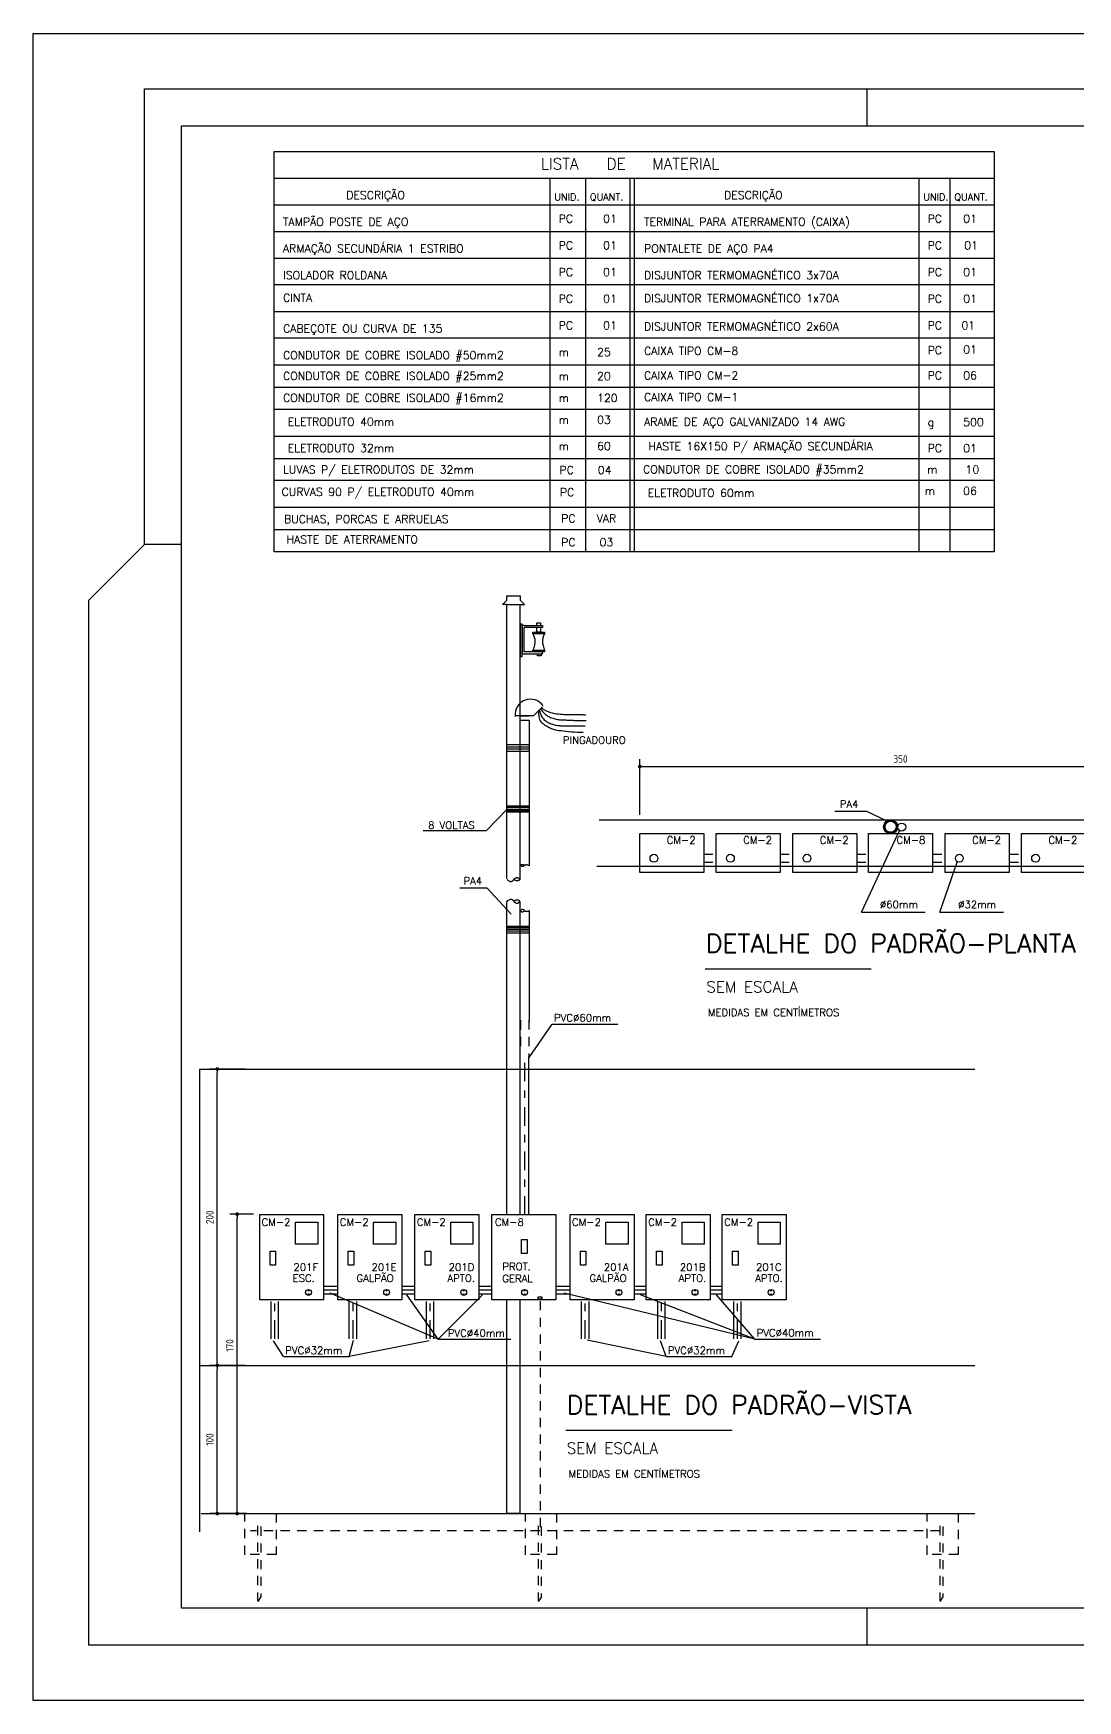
# Model space of a CAD drawing. Extents: x 35 to 221, y -13 to 45.
# Drawn here: x 144.87 to 158.96, y 14.24 to 36.74 of the extents above; entities that cross this region are included whole.
import ezdxf

# ---------------------------------------------------------------- set-up
doc = ezdxf.new("R2010")
doc.units = 0
doc.header["$LTSCALE"] = 0.5
doc.header["$MEASUREMENT"] = 0
doc.linetypes.add('DASHDOT', pattern=[1, 0.5, -0.25, 0, -0.25])
doc.linetypes.add('HIDDEN', pattern=[0.375, 0.25, -0.125])
doc.layers.get('0').update_dxf_attribs({"linetype": 'CONTINUOUS'})
doc.layers.get('DEFPOINTS').update_dxf_attribs({"linetype": 'CONTINUOUS'})
for name, color, linetype in [('FORMATO', 2, 'CONTINUOUS'), ('MEDICAO', 4, 'CONTINUOUS'), ('MEDICAO-ELETRICA', 7, 'CONTINUOUS'), ('TEXT_MEDICAO', 2, 'CONTINUOUS'), ('TITULOS', 6, 'CONTINUOUS')]:
    doc.layers.add(name, color=color, linetype=linetype)
doc.styles.add('ROMANS', font='romans.shx')
doc.styles.get("Standard").update_dxf_attribs({"font": 'ISOCP'})
doc.dimstyles.new('MEDICAO$0', dxfattribs={"dimtxt": 0.1, "dimasz": 0.05, "dimexe": 0.1, "dimexo": 0.25, "dimgap": 0.05, "dimtad": 1, "dimdec": 4, "dimlfac": 100, "dimdsep": 46, "dimtxsty": 'Standard', "dimblk1": 'DOT', "dimblk2": 'DOT', "dimsah": 1, "dimcen": 2.5, "dimclrd": 1, "dimclre": 1, "dimclrt": 2, "dimadec": 0, "dimazin": 0, "dimtfac": 1, "dimtdec": 4, "dimtmove": 0, "dimatfit": 3, "dimldrblk": 'DOT', "dimfxl": 1, "dimtvp": 1, "dimtolj": 1, "dimtzin": 0, "dimarcsym": 0})

# ---------------------------------------------------------------- blocks, each defined once
blk = doc.blocks.new('A2')
at = {"layer": 'FORMATO', "color": 1}
for p, q in [((-30.45, 21.75), (0.75, 21.75)), ((-30.45, -0.75), (-30.45, 21.75)), ((-19.2, 21), (-19.2, 20.5)), ((-28.45, 14.85), (-28.95, 14.85)), ((-19.2, 0.5), (-19.2, 0)), ((0.75, -0.75), (-30.45, -0.75))]:
    blk.add_line(p, q, dxfattribs=at)
at = {"layer": 'FORMATO'}
for p, q in [((-28.95, 21), (0, 21)), ((-28.95, 14.85), (-28.95, 21)), ((-28.95, 14.85), (-29.7, 14.1)), ((-29.7, 0), (-29.7, 14.1)), ((0, 0), (-29.7, 0))]:
    blk.add_line(p, q, dxfattribs=at)
at = {"layer": 'FORMATO', "color": 8}
for p, q in [((-28.45, 20.5), (-0.5, 20.5)), ((-28.45, 0.5), (-28.45, 20.5)), ((-0.5, 0.5), (-28.45, 0.5))]:
    blk.add_line(p, q, dxfattribs=at)
blk = doc.blocks.new('A2_50')
at = {"layer": 'FORMATO'}
blk.add_blockref('A2', (40.031, 7.719), dxfattribs=at)
blk = doc.blocks.new('CM-2-EF')
at = {"layer": 'MEDICAO'}
for points in [[(0, 0), (0, 0.46), (0.345, 0.46), (0.345, 0)], [(0.3133, 0.4201), (0.3133, 0.3001), (0.1933, 0.3001), (0.1933, 0.4201)], [(0.0557, 0.1877), (0.0557, 0.2634), (0.0857, 0.2634), (0.0857, 0.1877)]]:
    blk.add_lwpolyline(points, close=True, dxfattribs=at)
for centre, radius in [((0.2635, 0.0403), 0.0158), ((0.2634, 0.0489), 0.00145), ((0.2634, 0.031), 0.00145)]:
    blk.add_circle(centre, radius, dxfattribs=at)
blk = doc.blocks.new('CM8-EF')
at = {"layer": 'MEDICAO'}
for points in [[(0, -0.46), (0, 0), (0.345, 0), (0.345, -0.46)], [(0.1599, -0.2099), (0.1599, -0.1341), (0.1899, -0.1341), (0.1899, -0.2099)]]:
    blk.add_lwpolyline(points, close=True, dxfattribs=at)
for centre, radius in [((0.1766, -0.4197), 0.0158), ((0.1765, -0.4111), 0.00145), ((0.1765, -0.429), 0.00145)]:
    blk.add_circle(centre, radius, dxfattribs=at)
blk = doc.blocks.new('_DOT')
at = {"color": 0, "linetype": 'ByBlock'}
blk.add_line((-0.5, 0), (-1, 0), dxfattribs=at)
at = {"color": 0, "linetype": 'ByBlock', "const_width": 0.5}
blk.add_lwpolyline([(-0.25, 0, 1), (0.25, 0, 1)], format="xyb", close=True, dxfattribs=at)
blk = doc.blocks.new('*D39')
at = {"layer": 'DEFPOINTS', "color": 0}
for p in [(147.35, 18.764), (147.976, 18.764), (148, 16.764)]:
    blk.add_point(p, dxfattribs=at)
at = {"layer": 'MEDICAO', "color": 1, "lineweight": -2}
for p, q in [((147.726, 18.764), (147.25, 18.764)), ((147.35, 16.814), (147.35, 18.714)), ((147.75, 16.764), (147.25, 16.764))]:
    blk.add_line(p, q, dxfattribs=at)
at = {"layer": 'MEDICAO', "color": 1, "lineweight": -2, "xscale": 0.05, "yscale": 0.05, "zscale": 0.05}
for p, rotation in [((147.35, 18.764), 90), ((147.35, 16.764), 270)]:
    blk.add_blockref('_DOT', p, dxfattribs=dict(at, rotation=rotation))
at = {"layer": 'MEDICAO', "color": 2, "insert": (147.25, 17.764), "char_height": 0.1, "attachment_point": 5, "rotation": 90}
blk.add_mtext('\\A1;{100}', dxfattribs=at)
blk = doc.blocks.new('*D40')
at = {"layer": 'DEFPOINTS', "color": 0}
for p in [(147.35, 22.764), (147.976, 22.764), (147.976, 18.764)]:
    blk.add_point(p, dxfattribs=at)
at = {"layer": 'MEDICAO', "color": 1, "lineweight": -2}
for p, q in [((147.726, 22.764), (147.25, 22.764)), ((147.35, 18.814), (147.35, 22.714))]:
    blk.add_line(p, q, dxfattribs=at)
at = {"layer": 'MEDICAO', "color": 1, "lineweight": -2, "xscale": 0.05, "yscale": 0.05, "zscale": 0.05}
for p, rotation in [((147.35, 22.764), 90), ((147.35, 18.764), 270)]:
    blk.add_blockref('_DOT', p, dxfattribs=dict(at, rotation=rotation))
at = {"layer": 'MEDICAO', "color": 2, "insert": (147.25, 20.764), "char_height": 0.1, "attachment_point": 5, "rotation": 90}
blk.add_mtext('\\A1;{200}', dxfattribs=at)
blk = doc.blocks.new('*D41')
at = {"layer": 'DEFPOINTS', "color": 0}
for p in [(160.092, 26.847), (153.054, 25.943), (160.092, 25.943)]:
    blk.add_point(p, dxfattribs=at)
at = {"layer": 'MEDICAO', "color": 1, "lineweight": -2}
for p, q in [((153.054, 26.193), (153.054, 26.947)), ((153.104, 26.847), (160.042, 26.847)), ((160.092, 26.193), (160.092, 26.947))]:
    blk.add_line(p, q, dxfattribs=at)
at = {"layer": 'MEDICAO', "color": 1, "lineweight": -2, "xscale": 0.05, "yscale": 0.05, "zscale": 0.05, "rotation": 180}
blk.add_blockref('_DOT', (153.054, 26.847), dxfattribs=at)
at = {"layer": 'MEDICAO', "color": 1, "lineweight": -2, "xscale": 0.05, "yscale": 0.05, "zscale": 0.05}
blk.add_blockref('_DOT', (160.092, 26.847), dxfattribs=at)
at = {"layer": 'MEDICAO', "color": 2, "insert": (156.573, 26.947), "char_height": 0.1, "attachment_point": 5}
blk.add_mtext('\\A1;{350}', dxfattribs=at)
blk = doc.blocks.new('*D42')
at = {"layer": 'DEFPOINTS', "color": 0}
for p in [(147.619, 20.806), (148.088, 20.806), (147.889, 16.765)]:
    blk.add_point(p, dxfattribs=at)
at = {"layer": 'MEDICAO', "color": 1, "lineweight": -2}
for p, q in [((147.838, 20.806), (147.519, 20.806)), ((147.619, 16.815), (147.619, 20.756)), ((147.639, 16.765), (147.519, 16.765))]:
    blk.add_line(p, q, dxfattribs=at)
at = {"layer": 'MEDICAO', "color": 1, "lineweight": -2, "xscale": 0.05, "yscale": 0.05, "zscale": 0.05}
for p, rotation in [((147.619, 20.806), 90), ((147.619, 16.765), 270)]:
    blk.add_blockref('_DOT', p, dxfattribs=dict(at, rotation=rotation))
at = {"layer": 'MEDICAO', "color": 2, "insert": (147.519, 19.033), "char_height": 0.1, "attachment_point": 5, "rotation": 90}
blk.add_mtext('\\A1;{170}', dxfattribs=at)
blk = doc.blocks.new('*X28')
at = {"color": 0}
for p, q in [((11.477, 11.804), (11.514, 11.841)), ((11.477, 11.795), (11.501, 11.82)), ((11.477, 11.786), (11.498, 11.807)), ((11.478, 11.778), (11.497, 11.797)), ((11.479, 11.815), (11.55, 11.885)), ((11.479, 11.771), (11.497, 11.788)), ((11.481, 11.764), (11.498, 11.78)), ((11.483, 11.828), (11.537, 11.881)), ((11.483, 11.757), (11.499, 11.773)), ((11.486, 11.751), (11.501, 11.766)), ((11.489, 11.746), (11.504, 11.76)), ((11.493, 11.847), (11.518, 11.871)), ((11.493, 11.74), (11.507, 11.755)), ((11.496, 11.735), (11.511, 11.749)), ((11.5, 11.73), (11.514, 11.744)), ((11.505, 11.726), (11.519, 11.74)), ((11.509, 11.721), (11.523, 11.735)), ((11.514, 11.717), (11.528, 11.732)), ((11.519, 11.714), (11.534, 11.728)), ((11.524, 11.851), (11.56, 11.887)), ((11.525, 11.71), (11.54, 11.725)), ((11.531, 11.707), (11.546, 11.723)), ((11.537, 11.705), (11.552, 11.72)), ((11.543, 11.702), (11.56, 11.719)), ((11.545, 11.863), (11.57, 11.888)), ((11.55, 11.7), (11.568, 11.718)), ((11.557, 11.867), (11.578, 11.888)), ((11.558, 11.699), (11.577, 11.718)), ((11.566, 11.698), (11.587, 11.72)), ((11.567, 11.868), (11.586, 11.887)), ((11.574, 11.698), (11.6, 11.724)), ((11.576, 11.868), (11.594, 11.885)), ((11.584, 11.867), (11.601, 11.883)), ((11.584, 11.699), (11.666, 11.781)), ((11.591, 11.865), (11.607, 11.881)), ((11.595, 11.701), (11.664, 11.77)), ((11.598, 11.863), (11.613, 11.878)), ((11.604, 11.86), (11.619, 11.875)), ((11.608, 11.705), (11.659, 11.756)), ((11.61, 11.857), (11.624, 11.872)), ((11.615, 11.854), (11.63, 11.868)), ((11.62, 11.85), (11.634, 11.864)), ((11.625, 11.846), (11.639, 11.86)), ((11.629, 11.841), (11.643, 11.855)), ((11.629, 11.717), (11.647, 11.736)), ((11.633, 11.836), (11.647, 11.85)), ((11.636, 11.831), (11.651, 11.845)), ((11.639, 11.825), (11.654, 11.84)), ((11.641, 11.765), (11.666, 11.79)), ((11.642, 11.819), (11.657, 11.834)), ((11.644, 11.812), (11.66, 11.828)), ((11.645, 11.777), (11.666, 11.799)), ((11.646, 11.805), (11.662, 11.821)), ((11.646, 11.797), (11.664, 11.814)), ((11.646, 11.788), (11.665, 11.807))]:
    blk.add_line(p, q, dxfattribs=at)

msp = doc.modelspace()

# ---------------------------------------------------------------- linework, layer by layer
at = {"layer": 'MEDICAO', "color": 2}
for p, q in [((151.1987154, 29.0310978), (151.2587154, 29.0910978)), ((151.2587154, 29.0310978), (151.1987154, 29.0310978)), ((151.2587154, 29.0910978), (151.2587154, 29.1510978)), ((151.2587154, 29.1510978), (151.4387154, 29.1510978)), ((151.2587154, 29.0310978), (151.4387154, 29.0310978)), ((151.2587154, 26.1333988), (151.2587154, 29.0310978)), ((151.4387154, 29.1510978), (151.4387154, 29.0910978)), ((151.4987154, 29.0310978), (151.4387154, 29.0910978)), ((151.4387154, 29.0310978), (151.4987154, 29.0310978)), ((151.439055, 26.16427), (151.439055, 29.0310978)), ((151.4933066, 28.7508551), (151.7398316, 28.7508551)), ((151.7398316, 28.7243455), (151.4933066, 28.7243455)), ((151.7398316, 28.7508551), (151.7398316, 28.7243455)), ((151.7398316, 28.3948686), (151.4933066, 28.3948686)), ((151.4933066, 28.3683589), (151.7398316, 28.3683589)), ((151.7398316, 28.3683589), (151.7398316, 28.3948686)), ((151.6187154, 27.5310978), (151.3787154, 27.5310978)), ((151.4387154, 27.5310978), (151.5587154, 27.5310978)), ((151.4387154, 27.4710978), (151.4387154, 27.5310978)), ((151.4387154, 27.4710978), (151.5587154, 27.4710978)), ((151.5587154, 27.4710978), (151.5587154, 25.5046575)), ((151.6187154, 27.5310978), (151.7387154, 27.6510978)), ((151.2591642, 25.3313823), (151.2591642, 26.1562564)), ((151.4384862, 25.3171899), (151.4384862, 26.1633532)), ((151.2587154, 20.7993443), (151.2587154, 25.0246575)), ((151.4387154, 20.7993443), (151.4387154, 25.0246575)), ((151.5587154, 24.9046575), (151.5587154, 23.4065732)), ((147.108967, 22.7638822), (147.108967, 16.5180377)), ((151.5573032, 20.7993443), (151.5573032, 22.9275685)), ((151.4387154, 20.7993443), (151.4387154, 22.6309589)), ((148.7934378, 19.8324349), (148.9636197, 19.8324349)), ((149.8477764, 19.8324349), (150.0179583, 19.8324349)), ((150.888422, 19.8324349), (151.058604, 19.8324349)), ((151.920755, 19.8324349), (152.1143367, 19.8324349)), ((152.9764877, 19.8324349), (153.144102, 19.8324349)), ((154.0034407, 19.8324349), (154.171055, 19.8324349)), ((148.0782599, 19.1235827), (148.0782599, 19.6252232)), ((148.1782599, 19.1235827), (148.1782599, 19.6252232)), ((148.7934378, 19.7324349), (148.9636197, 19.7324349)), ((149.1325985, 19.1235827), (149.1325985, 19.6252232)), ((149.2325985, 19.1235827), (149.2325985, 19.6252232)), ((149.8477764, 19.7324349), (150.0179583, 19.7324349)), ((150.1732441, 19.1235827), (150.1732441, 19.6252232)), ((150.2732441, 19.1235827), (150.2732441, 19.6252232)), ((150.888422, 19.7324349), (151.058604, 19.7324349)), ((151.2587154, 16.7702968), (151.2587154, 19.6493443)), ((151.4387154, 16.7702968), (151.4387154, 19.6493443)), ((151.920755, 19.7324349), (152.1143367, 19.7324349)), ((152.2682287, 19.1235827), (152.2682287, 19.6252232)), ((152.3682287, 19.1235827), (152.3682287, 19.6252232)), ((152.9764877, 19.7324349), (153.144102, 19.7324349)), ((153.2951819, 19.1235827), (153.2951819, 19.6252232)), ((153.3951819, 19.1235827), (153.3951819, 19.6252232)), ((154.0034407, 19.7324349), (154.171055, 19.7324349)), ((154.3221349, 19.1235827), (154.3221349, 19.6252232)), ((154.4221349, 19.1235827), (154.4221349, 19.6252232)), ((151.2587154, 16.7702968), (151.4387154, 16.7702968))]:
    msp.add_line(p, q, dxfattribs=at)
at = {"layer": 'MEDICAO', "color": 3}
for p, q in [((151.2585438, 27.1413618), (151.5591438, 27.1413618)), ((151.2585438, 27.1124898), (151.5591438, 27.1124898)), ((151.2585438, 27.0836178), (151.5591438, 27.0836178)), ((151.2585438, 27.0526818), (151.560075, 27.0526818)), ((151.2576474, 26.3162584), (151.5581802, 26.3162584)), ((151.2576474, 26.2968112), (151.5581802, 26.2968112)), ((151.2576474, 26.2530556), (151.5581802, 26.2530556)), ((151.2576474, 26.2336084), (151.5581802, 26.2336084)), ((151.259841, 26.2725028), (151.5581802, 26.2725028)), ((152.5030526, 26.1258175), (161.1177307, 26.1258175)), ((152.474172, 25.5008175), (161.1177307, 25.5008175)), ((151.2586098, 24.6922419), (151.5593898, 24.6922419)), ((151.2586098, 24.6717951), (151.5593898, 24.6717951)), ((151.2586098, 24.6513471), (151.5593898, 24.6513471)), ((151.2586098, 24.6268095), (151.5593898, 24.6268095)), ((151.2586098, 24.6022719), (151.5593898, 24.6022719)), ((147.108967, 22.7638822), (157.5776793, 22.7638822)), ((147.108967, 18.7638822), (157.5776793, 18.7638822)), ((147.1331181, 16.7638822), (157.5776793, 16.7638822))]:
    msp.add_line(p, q, dxfattribs=at)
at = {"layer": 'MEDICAO', "color": 1, "linetype": 'HIDDEN'}
for p, q in [((153.9151818, 25.662271), (154.0870584, 25.662271)), ((154.9460396, 25.662271), (155.1179163, 25.662271)), ((155.9806883, 25.662271), (156.1525649, 25.662271)), ((157.0042884, 25.662271), (157.1761651, 25.662271)), ((158.0386651, 25.662271), (158.2105417, 25.662271)), ((153.9151818, 25.5552914), (154.0870584, 25.5552914)), ((154.9460396, 25.5552914), (155.1179163, 25.5552914)), ((155.9806883, 25.5552914), (156.1525649, 25.5552914)), ((157.0042884, 25.5552914), (157.1761651, 25.5552914)), ((158.0386651, 25.5552914), (158.2105417, 25.5552914))]:
    msp.add_line(p, q, dxfattribs=at)
at = {"layer": 'MEDICAO', "color": 2, "linetype": 'HIDDEN'}
msp.add_line((151.5569682, 23.42273), (151.5569682, 22.9309589), dxfattribs=at)
at = {"layer": 'MEDICAO', "color": 1, "linetype": 'DASHDOT'}
for p, q in [((151.4998681, 20.7993443), (151.4998681, 22.9275685)), ((148.1282599, 19.1235827), (148.1282599, 19.6252232)), ((148.7934378, 19.7824349), (148.9636197, 19.7824349)), ((149.1825985, 19.1235827), (149.1825985, 19.6252232)), ((149.8477764, 19.7824349), (150.0179583, 19.7824349)), ((150.2232441, 19.1235827), (150.2232441, 19.6252232)), ((150.888422, 19.7824349), (151.058604, 19.7824349)), ((151.920755, 19.7824349), (152.1143367, 19.7824349)), ((152.3182287, 19.1235827), (152.3182287, 19.6252232)), ((152.9764877, 19.7824349), (153.144102, 19.7824349)), ((153.3451819, 19.1235827), (153.3451819, 19.6252232)), ((154.0034407, 19.7824349), (154.171055, 19.7824349)), ((154.3721349, 19.1235827), (154.3721349, 19.6252232))]:
    msp.add_line(p, q, dxfattribs=at)
at = {"layer": 'MEDICAO', "color": 4}
for p, q in [((147.9232293, 19.6493443), (147.9232293, 20.7993443)), ((147.9232293, 20.7993443), (148.7857293, 20.7993443)), ((148.7857293, 20.7993443), (148.7857293, 19.6493443)), ((148.9775679, 19.6493443), (148.9775679, 20.7993443)), ((148.9775679, 20.7993443), (149.8400679, 20.7993443)), ((149.8400679, 20.7993443), (149.8400679, 19.6493443)), ((153.1401514, 19.6493443), (153.1401514, 20.7993443)), ((153.1401514, 20.7993443), (154.0026514, 20.7993443)), ((154.0026514, 20.7993443), (154.0026514, 19.6493443)), ((154.1671044, 19.6493443), (154.1671044, 20.7993443)), ((154.1671044, 20.7993443), (155.0296044, 20.7993443)), ((155.0296044, 20.7993443), (155.0296044, 19.6493443)), ((148.4064754, 20.3996401), (148.4064754, 20.6996401)), ((148.4064754, 20.6996401), (148.7064754, 20.6996401)), ((148.7064754, 20.6996401), (148.7064754, 20.3996401)), ((149.460814, 20.3996401), (149.460814, 20.6996401)), ((149.460814, 20.6996401), (149.760814, 20.6996401)), ((149.760814, 20.6996401), (149.760814, 20.3996401)), ((153.6233974, 20.3996401), (153.6233974, 20.6996401)), ((153.6233974, 20.6996401), (153.9233974, 20.6996401)), ((153.9233974, 20.6996401), (153.9233974, 20.3996401)), ((154.6503504, 20.3996401), (154.6503504, 20.6996401)), ((154.6503504, 20.6996401), (154.9503504, 20.6996401)), ((154.9503504, 20.6996401), (154.9503504, 20.3996401)), ((148.0623656, 20.1185013), (148.0623656, 20.3078864)), ((148.0623656, 20.3078864), (148.1373656, 20.3078864)), ((148.1373656, 20.3078864), (148.1373656, 20.1185013)), ((148.7064754, 20.3996401), (148.4064754, 20.3996401)), ((149.1167042, 20.1185013), (149.1167042, 20.3078864)), ((149.1167042, 20.3078864), (149.1917042, 20.3078864)), ((149.1917042, 20.3078864), (149.1917042, 20.1185013)), ((149.760814, 20.3996401), (149.460814, 20.3996401)), ((153.2792876, 20.1185013), (153.2792876, 20.3078864)), ((153.2792876, 20.3078864), (153.3542876, 20.3078864)), ((153.3542876, 20.3078864), (153.3542876, 20.1185013)), ((153.9233974, 20.3996401), (153.6233974, 20.3996401)), ((154.3062406, 20.1185013), (154.3062406, 20.3078864)), ((154.3062406, 20.3078864), (154.3812406, 20.3078864)), ((154.3812406, 20.3078864), (154.3812406, 20.1185013)), ((154.9503504, 20.3996401), (154.6503504, 20.3996401)), ((148.1373656, 20.1185013), (148.0623656, 20.1185013)), ((149.1917042, 20.1185013), (149.1167042, 20.1185013)), ((153.3542876, 20.1185013), (153.2792876, 20.1185013)), ((154.3812406, 20.1185013), (154.3062406, 20.1185013)), ((148.7857293, 19.6493443), (147.9232293, 19.6493443)), ((149.8400679, 19.6493443), (148.9775679, 19.6493443)), ((154.0026514, 19.6493443), (153.1401514, 19.6493443)), ((155.0296044, 19.6493443), (154.1671044, 19.6493443))]:
    msp.add_line(p, q, dxfattribs=at)
at = {"layer": 'MEDICAO', "color": 2}
for points in [[(151.4383126, 28.7660035), (151.4383126, 28.3304881), (151.4648614, 28.3304881), (151.4648614, 28.7660035)], [(151.6115848, 28.6359618), (151.6115848, 28.6578378), (151.7662444, 28.6578378), (151.7662444, 28.6359618)], [(151.6115848, 28.3952898), (151.6115848, 28.4171778), (151.7695348, 28.4171778), (151.7695348, 28.3952898)]]:
    msp.add_lwpolyline(points, close=True, dxfattribs=at)
for points in [[(151.4933066, 28.7508551), (151.4648614, 28.7508551)], [(151.4648614, 28.7508551), (151.4648614, 28.3683589), (151.4933066, 28.3683589)], [(151.4933066, 28.3948686), (151.4933066, 28.7243455)], [(151.6115848, 28.6359618), (151.619328, 28.6202022), (151.6254033, 28.6056183), (151.6299939, 28.5920178), (151.6332829, 28.5792082), (151.6354536, 28.5669972), (151.6366892, 28.5551926), (151.6371727, 28.5436019), (151.6370875, 28.5320328), (151.6365652, 28.520293), (151.635532, 28.5081902), (151.6338625, 28.4955319), (151.6314314, 28.4821259), (151.6281134, 28.4677799), (151.6237832, 28.4523014), (151.6183154, 28.4354981), (151.6115848, 28.4171778)], [(151.6642348, 28.7508551), (151.6642348, 28.783519), (151.7135944, 28.783519), (151.7135944, 28.7508551)], [(151.6642348, 28.6578378), (151.6642348, 28.7243455)], [(151.7135944, 28.7243455), (151.7135944, 28.6578378), (151.6642348, 28.6578378)], [(151.7662444, 28.6359618), (151.7594427, 28.6224573), (151.7537883, 28.6092948), (151.7491945, 28.5964743), (151.7455745, 28.5839958), (151.7428414, 28.5718593), (151.7409085, 28.5600648), (151.739689, 28.5486123), (151.7390962, 28.5375018), (151.7390817, 28.5266621), (151.7397517, 28.515737), (151.7412508, 28.5042992), (151.7437236, 28.4919213), (151.7473147, 28.478176), (151.7521688, 28.4626359), (151.7584305, 28.4448736), (151.7662444, 28.4244618)], [(151.6708168, 28.3380048), (151.6708168, 28.3683589)], [(151.7201752, 28.3683589), (151.7201752, 28.3380048), (151.6708168, 28.3380048)], [(151.5572466, 25.5057615), (151.5500795, 25.5104594), (151.5439013, 25.514128), (151.5385902, 25.5168869), (151.5340243, 25.518856), (151.5300818, 25.5201549), (151.5266406, 25.5209032), (151.5235791, 25.5212206), (151.5207752, 25.5212269), (151.5181261, 25.5210223), (151.5156051, 25.5206296), (151.5132045, 25.5200523), (151.5109166, 25.5192937), (151.5087336, 25.5183573), (151.5066478, 25.5172466), (151.5046515, 25.5159648), (151.502737, 25.5145155), (151.5008901, 25.5129095), (151.499071, 25.5111872), (151.4972333, 25.5093965), (151.4953309, 25.5075852), (151.4933173, 25.5058014), (151.4911464, 25.5040928), (151.4887718, 25.5025072), (151.4861472, 25.5010927), (151.4832438, 25.4998924), (151.4801028, 25.4989316), (151.4767827, 25.4982306), (151.4733424, 25.4978099), (151.4698403, 25.4976903), (151.4663352, 25.497892), (151.4628856, 25.4984357), (151.4595502, 25.4993419), (151.4563866, 25.5006162), (151.4534483, 25.5022052), (151.4507877, 25.5040403), (151.4484574, 25.5060533), (151.4465097, 25.5081757), (151.4449971, 25.5103392), (151.4439721, 25.5124753), (151.4434872, 25.5145157), (151.4435787, 25.5164034), (151.4442196, 25.5181269), (151.4453665, 25.5196863), (151.4469763, 25.5210816), (151.4490058, 25.5223127), (151.4514117, 25.5233797), (151.454151, 25.5242826), (151.4571803, 25.5250213), (151.4604708, 25.5255787), (151.4640515, 25.5258694), (151.4679655, 25.5257908), (151.4722559, 25.5252402), (151.4769662, 25.524115), (151.4821393, 25.5223127), (151.4878187, 25.5197307), (151.4940474, 25.5162663)], [(151.261251, 25.3234851), (151.272366, 25.3135983), (151.2821429, 25.3061991), (151.2907227, 25.3009655), (151.2982461, 25.2975756), (151.3048541, 25.2957075), (151.3106874, 25.2950392), (151.3158869, 25.295249), (151.3205935, 25.2960147), (151.3249266, 25.2970666), (151.3289209, 25.2983428), (151.3325894, 25.2998337), (151.3359454, 25.3015293), (151.3390022, 25.3034201), (151.3417729, 25.3054963), (151.3442707, 25.307748), (151.3465088, 25.3101655), (151.3485085, 25.3127342), (151.3503233, 25.31542), (151.352015, 25.3181839), (151.353645, 25.3209867), (151.355275, 25.3237895), (151.3569666, 25.3265534), (151.3587815, 25.3292392), (151.3607812, 25.3318079), (151.3630134, 25.3342254), (151.3654701, 25.3364771), (151.3681293, 25.3385533), (151.3709689, 25.340444), (151.3739669, 25.3421397), (151.3771015, 25.3436306), (151.3803504, 25.3449068), (151.3836918, 25.3459587), (151.3871014, 25.3467765), (151.3905462, 25.3473504), (151.393991, 25.3476706), (151.3974006, 25.3477275), (151.4007398, 25.3475113), (151.4039733, 25.3470122), (151.4070661, 25.3462204), (151.4099828, 25.3451263), (151.4126963, 25.343733), (151.4152117, 25.3420958), (151.4175423, 25.3402831), (151.4197012, 25.3383631), (151.4217017, 25.336404), (151.423557, 25.3344743), (151.4252802, 25.3326421), (151.4268846, 25.3309757), (151.428376, 25.329524), (151.4297309, 25.3282576), (151.4309186, 25.3271278), (151.4319082, 25.3260857), (151.4326689, 25.3250827), (151.43317, 25.3240699), (151.4333805, 25.3229986), (151.4332698, 25.3218199), (151.4328142, 25.3204997), (151.4320197, 25.3190625), (151.4308995, 25.3175472), (151.4294668, 25.3159929), (151.4277348, 25.3144385), (151.4257168, 25.3129232), (151.4234258, 25.3114859), (151.4208752, 25.3101657), (151.4180773, 25.3089959), (151.4150418, 25.307987), (151.4117774, 25.307144), (151.408293, 25.3064717), (151.4045973, 25.3059751), (151.4006991, 25.3056588), (151.3966073, 25.305528), (151.3923307, 25.3055873), (151.3878845, 25.3058612), (151.3833108, 25.3064522), (151.3786578, 25.3074822), (151.3739739, 25.3090731), (151.3693077, 25.3113469), (151.3647075, 25.3144256), (151.3602216, 25.318431), (151.3558986, 25.3234851)], [(151.261251, 25.0270191), (151.272366, 25.0369059), (151.2821429, 25.0443051), (151.2907227, 25.0495387), (151.2982461, 25.0529286), (151.3048541, 25.0547967), (151.3106874, 25.0554649), (151.3158869, 25.0552551), (151.3205935, 25.0544893), (151.3249266, 25.0534373), (151.3289209, 25.052161), (151.3325894, 25.0506701), (151.3359454, 25.0489743), (151.3390022, 25.0470834), (151.3417729, 25.0450072), (151.3442707, 25.0427555), (151.3465088, 25.0403379), (151.3485085, 25.0377692), (151.3503233, 25.0350834), (151.352015, 25.0323197), (151.353645, 25.0295169), (151.355275, 25.0267141), (151.3569666, 25.0239504), (151.3587815, 25.0212646), (151.3607812, 25.0186959), (151.3630134, 25.0162783), (151.3654701, 25.0140266), (151.3681293, 25.0119504), (151.3709689, 25.0100595), (151.3739669, 25.0083637), (151.3771015, 25.0068728), (151.3803504, 25.0055965), (151.3836918, 25.0045445), (151.3871014, 25.0037267), (151.3905462, 25.0031527), (151.393991, 25.0028324), (151.3974006, 25.0027755), (151.4007398, 25.0029917), (151.4039733, 25.0034909), (151.4070661, 25.0042827), (151.4099828, 25.0053769), (151.4126963, 25.0067703), (151.4152117, 25.0084075), (151.4175423, 25.0102204), (151.4197012, 25.0121405), (151.4217017, 25.0140997), (151.423557, 25.0160296), (151.4252802, 25.0178619), (151.4268846, 25.0195283), (151.428376, 25.0209801), (151.4297309, 25.0222465), (151.4309186, 25.0233764), (151.4319082, 25.0244184), (151.4326689, 25.0254214), (151.43317, 25.0264342), (151.4333805, 25.0275055), (151.4332698, 25.0286841), (151.4328142, 25.0300042), (151.4320197, 25.0314413), (151.4308995, 25.0329565), (151.4294668, 25.0345107), (151.4277348, 25.036065), (151.4257168, 25.0375802), (151.4234258, 25.0390174), (151.4208752, 25.0403375), (151.4180773, 25.0415072), (151.4150418, 25.042516), (151.4117774, 25.043359), (151.408293, 25.0440313), (151.4045973, 25.0445279), (151.4006991, 25.0448442), (151.3966073, 25.044975), (151.3923307, 25.0449157), (151.3878845, 25.0446418), (151.3833108, 25.0440508), (151.3786578, 25.0430209), (151.3739739, 25.04143), (151.3693077, 25.0391564), (151.3647075, 25.036078), (151.3602216, 25.0320728), (151.3558986, 25.0270191)], [(151.5579486, 24.9023667), (151.5519067, 24.8977605), (151.5465095, 24.8941704), (151.5416752, 24.8914858), (151.537322, 24.889596), (151.5333682, 24.8883904), (151.5297322, 24.8877582), (151.5263322, 24.8875888), (151.5230866, 24.8877715), (151.5199317, 24.8882113), (151.5168766, 24.8888759), (151.5139486, 24.8897483), (151.511175, 24.8908119), (151.5085829, 24.89205), (151.5061996, 24.8934456), (151.5040524, 24.8949821), (151.5021686, 24.8966427), (151.5005601, 24.8984067), (151.4991786, 24.9002378), (151.4979606, 24.9020957), (151.4968424, 24.9039402), (151.4957606, 24.905731), (151.4946515, 24.907428), (151.4934516, 24.9089907), (151.4920974, 24.9103791), (151.4905408, 24.9115629), (151.4887967, 24.9125521), (151.4868952, 24.913367), (151.4848665, 24.9140276), (151.482741, 24.914554), (151.480549, 24.9149664), (151.4783206, 24.9152849), (151.4760862, 24.9155297), (151.4738714, 24.915713), (151.4716839, 24.9158158), (151.4695267, 24.9158113), (151.4674028, 24.9156727), (151.4653152, 24.9153731), (151.463267, 24.9148857), (151.4612611, 24.9141837), (151.4593006, 24.9132403), (151.4573895, 24.9120431), (151.4555359, 24.910638), (151.4537489, 24.9090854), (151.4520375, 24.9074455), (151.4504109, 24.9057789), (151.4488781, 24.9041457), (151.4474483, 24.9026065), (151.4461304, 24.9012215), (151.4449381, 24.9000343), (151.4439032, 24.8990216), (151.4430619, 24.8981429), (151.4424507, 24.8973582), (151.4421058, 24.8966271), (151.4420635, 24.8959094), (151.4423601, 24.8951649), (151.443032, 24.8943533), (151.4440997, 24.8934467), (151.4455215, 24.8924663), (151.4472399, 24.8914458), (151.4491973, 24.8904184), (151.4513363, 24.889418), (151.4535994, 24.8884779), (151.455929, 24.8876317), (151.4582678, 24.8869129), (151.4605699, 24.8863495), (151.4628373, 24.8859471), (151.4650835, 24.8857056), (151.4673221, 24.8856252), (151.4695668, 24.8857057), (151.4718312, 24.8859472), (151.4741289, 24.8863496), (151.4764735, 24.8869131), (151.4788796, 24.8876476), (151.4813659, 24.8886034), (151.4839521, 24.889841), (151.4866578, 24.8914206), (151.4895028, 24.8934026), (151.4925066, 24.8958474), (151.4956889, 24.8988153), (151.4990694, 24.9023667)]]:
    msp.add_lwpolyline(points, dxfattribs=at)
at = {"layer": 'MEDICAO', "color": 4}
for points in [[(151.6851258, 27.5950698), (151.6861909, 27.5570613), (151.6892717, 27.5259279), (151.6941966, 27.500714), (151.7007935, 27.4804642), (151.708891, 27.4642228), (151.718317, 27.4510345), (151.7288999, 27.4399437), (151.7404679, 27.4299948), (151.7528468, 27.4204033), (151.7658533, 27.4110682), (151.7793014, 27.4020594), (151.7930055, 27.3934469), (151.8067797, 27.3853006), (151.8204382, 27.3776903), (151.8337952, 27.3706861), (151.846665, 27.3643578), (151.8590106, 27.3587443), (151.8713913, 27.3537602), (151.8845151, 27.3492888), (151.8990903, 27.3452137), (151.915825, 27.3414183), (151.9354272, 27.337786), (151.9586052, 27.3342004), (151.986067, 27.3305448), (152.0182147, 27.3267494), (152.0542255, 27.3229307), (152.0929708, 27.3192518), (152.1333216, 27.3158759), (152.1741492, 27.3129662), (152.2143248, 27.3106859), (152.2527195, 27.309198), (152.2882045, 27.3086658)], [(151.699485, 27.6030258), (151.7048165, 27.5832215), (151.7101655, 27.5654222), (151.7157178, 27.5493948), (151.7216593, 27.5349059), (151.7281756, 27.5217225), (151.7354527, 27.5096113), (151.7436763, 27.4983391), (151.7530322, 27.4876728), (151.7636443, 27.4774284), (151.7753887, 27.4676188), (151.7880796, 27.4583062), (151.8015313, 27.4495529), (151.8155579, 27.441421), (151.8299736, 27.4339727), (151.8445926, 27.4272703), (151.8592292, 27.4213758), (151.8737202, 27.4163282), (151.8879939, 27.4120731), (151.9020012, 27.4085328), (151.9156929, 27.4056295), (151.9290201, 27.4032857), (151.9419336, 27.4014236), (151.9543844, 27.3999656), (151.9663233, 27.3988338), (151.977758, 27.3979584), (151.9889228, 27.3973006), (152.0001087, 27.3968293), (152.0116065, 27.3965133), (152.0237073, 27.3963216), (152.0367021, 27.3962232), (152.0508817, 27.396187), (152.0665372, 27.3961818), (152.084032, 27.3961818), (152.1040193, 27.3961818), (152.1272248, 27.3961818), (152.154374, 27.3961818), (152.1861928, 27.3961818), (152.2234067, 27.3961818), (152.2667414, 27.3961818), (152.3169225, 27.3961818)], [(151.7102538, 27.6268938), (151.7247495, 27.6072744), (151.7387194, 27.5900248), (151.7523107, 27.5749041), (151.7656707, 27.5616714), (151.7789466, 27.550086), (151.7922855, 27.539907), (151.8058348, 27.5308935), (151.8197417, 27.5228048), (151.8341124, 27.5154388), (151.8488897, 27.5087489), (151.8639755, 27.5027273), (151.8792717, 27.4973662), (151.89468, 27.4926577), (151.9101023, 27.488594), (151.9254406, 27.4851673), (151.9405965, 27.4823698), (151.9554942, 27.4801794), (151.9701465, 27.4785173), (151.9845885, 27.47729), (151.9988552, 27.4764045), (152.0129817, 27.4757676), (152.027003, 27.4752859), (152.0409543, 27.4748664), (152.0548704, 27.4744158), (152.0687831, 27.4738616), (152.0827097, 27.4732141), (152.0966645, 27.4725045), (152.1106612, 27.4717638), (152.1247141, 27.4710231), (152.1388371, 27.4703135), (152.1530442, 27.469666), (152.1673494, 27.4691118), (152.1818463, 27.4686741), (152.1969462, 27.4683452), (152.2131399, 27.4681095), (152.230918, 27.4679515), (152.2507715, 27.4678557), (152.2731911, 27.4678065), (152.2986676, 27.4677884), (152.3276918, 27.4677858)], [(151.7282034, 27.6348498), (151.758681, 27.6157678), (151.7882753, 27.6000423), (151.8171124, 27.5873003), (151.8453186, 27.5771688), (151.87302, 27.5692749), (151.9003429, 27.5632458), (151.9274133, 27.5587084), (151.9543575, 27.5552898), (151.9812597, 27.5526637), (152.0080356, 27.5506902), (152.0345591, 27.5492762), (152.060704, 27.5483283), (152.0863441, 27.5477533), (152.1113532, 27.5474581), (152.135605, 27.5473493), (152.1589734, 27.5473338), (152.1813252, 27.5473312), (152.2024992, 27.5473131), (152.2223269, 27.5472639), (152.2406403, 27.547168), (152.257271, 27.5470101), (152.2720506, 27.5467744), (152.2848111, 27.5464455), (152.295384, 27.5460078), (152.3036801, 27.5454575), (152.3099254, 27.5448372), (152.3144248, 27.5442014), (152.3174835, 27.5436044), (152.3194063, 27.5431007), (152.3204983, 27.5427446), (152.3210645, 27.5425905), (152.3214098, 27.5426928), (152.3217761, 27.5430826), (152.322153, 27.5436977), (152.3224667, 27.5444526), (152.3226438, 27.5452619), (152.3226105, 27.5460402), (152.3222932, 27.5467019), (152.3216184, 27.5471616), (152.3205123, 27.5473338)]]:
    msp.add_lwpolyline(points, dxfattribs=at)
at = {"layer": 'MEDICAO'}
for points in [[(153.0542943, 25.4180329), (153.0542943, 25.9430329), (153.9167943, 25.9430329), (153.9167943, 25.4180329)], [(154.0851521, 25.4180329), (154.0851521, 25.9430329), (154.9476521, 25.9430329), (154.9476521, 25.4180329)], [(155.1198007, 25.4180329), (155.1198007, 25.9430329), (155.9823007, 25.9430329), (155.9823007, 25.4180329)], [(156.1417884, 25.4180329), (156.1417884, 25.9430329), (157.0042884, 25.9430329), (157.0042884, 25.4180329)], [(157.1761651, 25.4180329), (157.1761651, 25.9430329), (158.0386651, 25.9430329), (158.0386651, 25.4180329)], [(158.2063539, 25.4180329), (158.2063539, 25.9430329), (159.0688539, 25.9430329), (159.0688539, 25.4180329)]]:
    msp.add_lwpolyline(points, close=True, dxfattribs=at)
at = {"layer": 'MEDICAO', "color": 2, "linetype": 'HIDDEN'}
msp.add_lwpolyline([(151.4432597, 23.42273), (151.4432597, 23.0465732)], dxfattribs=at)
at = {"layer": 'MEDICAO', "color": 3}
for radius in [0.095, 0.075]:
    msp.add_circle((156.4388211, 26.0333804), radius, dxfattribs=at)
at = {"layer": 'MEDICAO', "color": 2}
for centre in [(156.589962, 26.0295597), (153.2450485, 25.6087812), (154.2759064, 25.6087812), (155.310555, 25.6087812), (157.3669194, 25.6087812), (158.3971082, 25.6087812)]:
    msp.add_circle(centre, 0.0535689, dxfattribs=at)
at = {"layer": 'MEDICAO', "color": 4}
for centre, radius in [((148.5820036, 19.750058), 0.0393751), ((148.5816723, 19.7716716), 0.0036358), ((148.5816723, 19.7268364), 0.0036358), ((149.6363422, 19.750058), 0.0393751), ((149.6360109, 19.7716716), 0.0036358), ((149.6360109, 19.7268364), 0.0036358), ((153.7989257, 19.750058), 0.0393751), ((153.7985943, 19.7716716), 0.0036358), ((153.7985943, 19.7268364), 0.0036358), ((154.8258787, 19.750058), 0.0393751), ((154.8255473, 19.7716716), 0.0036358), ((154.8255473, 19.7268364), 0.0036358)]:
    msp.add_circle(centre, radius, dxfattribs=at)
at = {"layer": 'MEDICAO', "color": 2}
msp.add_arc((151.577433, 27.5473338), 0.2071309, 34.1547, 186.6533, dxfattribs=at)
at = {"layer": 'MEDICAO-ELETRICA', "color": 2, "linetype": 'HIDDEN'}
for p, q in [((151.706663, 19.6328623), (151.706663, 16.5317218)), ((147.7243197, 16.2093046), (147.7243197, 16.7589346)), ((148.1436009, 16.7710546), (148.1436009, 16.2126106)), ((151.5106989, 16.2093046), (151.5106989, 16.7589346)), ((151.9299801, 16.7710546), (151.9299801, 16.2126106)), ((156.9314231, 16.2093046), (156.9314231, 16.7589346)), ((157.3507043, 16.7710546), (157.3507043, 16.2126106)), ((157.1024579, 16.5317218), (147.7980526, 16.5317218)), ((147.8953545, 16.5978358), (147.8953545, 15.5838658)), ((147.9381129, 16.5883594), (147.9381129, 15.640723)), ((151.6817337, 16.5978358), (151.6817337, 15.5838658)), ((151.7244921, 16.5883594), (151.7244921, 15.640723)), ((157.1024579, 16.5978358), (157.1024579, 15.5838658)), ((157.1452163, 16.5883594), (157.1452163, 15.640723)), ((148.1436009, 16.2126106), (147.7296405, 16.2126106)), ((151.9299801, 16.2126106), (151.5160197, 16.2126106)), ((157.3507043, 16.2126106), (156.9367439, 16.2126106)), ((147.9390081, 15.6396214), (147.8976417, 15.5796778)), ((151.7253873, 15.6396214), (151.6840209, 15.5796778)), ((157.1461115, 15.6396214), (157.1047451, 15.5796778))]:
    msp.add_line(p, q, dxfattribs=at)
at = {"layer": 'MEDICAO-ELETRICA', "color": 2}
msp.add_lwpolyline([(151.6796162, 19.6563871), (151.6796162, 19.6897195), (151.7322566, 19.6897195), (151.7322566, 19.6563871)], close=True, dxfattribs=at)
at = {"layer": 'TEXT_MEDICAO', "color": 4}
for p, q in [((148.1189857, 29.7451093), (148.1189857, 35.1451093)), ((148.1189857, 35.1451093), (157.8389857, 35.1451093)), ((157.8389857, 35.1451093), (157.8389857, 29.7451093)), ((148.1189857, 34.7851093), (157.8389857, 34.7851093)), ((152.9189857, 34.7851093), (152.9189857, 29.7451093)), ((152.9789857, 34.7851093), (152.9789857, 29.7451093)), ((157.8389857, 29.7451093), (148.1189857, 29.7451093))]:
    msp.add_line(p, q, dxfattribs=at)
at = {"layer": 'TEXT_MEDICAO'}
for p, q in [((151.8389857, 34.7851093), (151.8389857, 29.7451093)), ((152.3189857, 34.7851093), (152.3189857, 29.7451093)), ((156.8189857, 34.7851093), (156.8189857, 29.7451093)), ((157.2389857, 34.7851093), (157.2389857, 29.7451093)), ((148.1189857, 34.4251093), (157.8389857, 34.4251093)), ((148.1189857, 34.0651093), (157.8389857, 34.0651093)), ((148.1189857, 33.7051093), (157.8389857, 33.7051093)), ((157.8389857, 33.3451093), (148.1189857, 33.3451093)), ((148.1189857, 32.9851093), (157.8389857, 32.9851093)), ((157.8389857, 32.6251093), (148.1189857, 32.6251093)), ((148.1189857, 32.2651093), (157.8389857, 32.2651093)), ((148.1189857, 31.9651093), (157.8389857, 31.9651093)), ((157.8389857, 31.6651093), (148.1189857, 31.6651093)), ((148.1189857, 31.3051093), (157.8389857, 31.3051093)), ((148.1189857, 31.0051093), (157.8389857, 31.0051093)), ((157.8389857, 30.7051093), (148.1189857, 30.7051093)), ((148.1189857, 30.3451093), (157.8389857, 30.3451093)), ((148.1189857, 30.0451093), (157.8389857, 30.0451093)), ((151.2687532, 26.2753517), (150.9794311, 25.9779599)), ((156.1172079, 26.2376973), (155.6881886, 26.2376973)), ((156.3939498, 26.1083906), (156.1172079, 26.2376973)), ((150.9794311, 25.9779599), (150.1284837, 25.9779599)), ((156.0474141, 24.8827663), (156.5584101, 25.9811686)), ((157.1034483, 24.8827663), (157.3439332, 25.5707797)), ((150.9952505, 25.2069838), (150.6265065, 25.2069838)), ((151.3179014, 24.8541261), (150.9952505, 25.2069838)), ((156.0474141, 24.8827663), (156.9054529, 24.8827663)), ((157.1034483, 24.8827663), (157.9614871, 24.8827663)), ((151.5597122, 22.9194278), (151.8724355, 23.3704719)), ((151.8724355, 23.3704719), (152.758265, 23.3704719)), ((150.3312913, 19.118864), (148.8758798, 19.7404071)), ((150.3312913, 19.118864), (149.9095793, 19.718897)), ((150.3312913, 19.118864), (150.9325111, 19.718897)), ((154.6074312, 19.118864), (152.0308165, 19.7404071)), ((154.6074312, 19.118864), (153.064516, 19.718897)), ((154.6074312, 19.118864), (154.0874477, 19.718897)), ((148.2447459, 18.8827165), (148.111373, 19.0951047)), ((149.1305755, 18.8827165), (149.1881431, 19.1058598)), ((150.2110749, 19.0951047), (149.1305755, 18.8827165)), ((150.3312913, 19.118864), (151.3110766, 19.118864)), ((153.4091376, 18.8827165), (152.34308, 19.1058598)), ((153.4091376, 18.8827165), (153.3337086, 19.0951047)), ((154.2949672, 18.8827165), (154.3889433, 19.0951047)), ((154.6074312, 19.118864), (155.4932608, 19.118864)), ((148.2447459, 18.8827165), (149.1305755, 18.8827165)), ((153.4091376, 18.8827165), (154.2949672, 18.8827165))]:
    msp.add_line(p, q, dxfattribs=at)
at = {"layer": 'TITULOS', "color": 8}
for p, q in [((153.9346991, 24.1182633), (156.1768331, 24.1182633)), ((152.0574644, 17.8921028), (154.2995983, 17.8921028))]:
    msp.add_line(p, q, dxfattribs=at)

# ---------------------------------------------------------------- block references
at = {"layer": 'FORMATO'}
msp.add_blockref('A2_50', (135.285855, 7.2713053), dxfattribs=at)
at = {"layer": 'MEDICAO', "color": 1}
msp.add_blockref('*X28', (144.8673214, 14.2404064), dxfattribs=at)
at = {"layer": 'MEDICAO', "xscale": 2.5, "yscale": 2.499999999999998, "zscale": 2.5}
for name, p in [('CM-2-EF', (150.0182136, 19.6493443)), ('CM8-EF', (151.0574654, 20.7993443)), ('CM-2-EF', (152.1131981, 19.6493443))]:
    msp.add_blockref(name, p, dxfattribs=at)

# ---------------------------------------------------------------- texts
at = {"layer": 'TEXT_MEDICAO', "color": 3, "style": 'ROMANS'}
for s, height, p in [('LISTA   DE   MATERIAL', 0.15, (151.7189857, 34.9051093)), ('DESCRIÇÃO', 0.108, (149.0909646, 34.5026248)), ('UNID.', 0.096, (151.8989857, 34.4851093)), ('QUANT.', 0.096, (152.3789857, 34.4851093)), ('DESCRIÇÃO', 0.108, (154.1909646, 34.5026248)), ('UNID.', 0.096, (156.8789857, 34.4851093)), ('QUANT.', 0.096, (157.2989857, 34.4851093)), ('PINGADOURO', 0.1, (152.0151642, 27.153147)), ('PA4', 0.1, (155.7531915, 26.2896229)), ('8 VOLTAS', 0.1, (150.1965594, 26.0034506)), ('PA4', 0.1, (150.6725995, 25.2530087)), ('%%C60mm', 0.1, (156.2944255, 24.9346918)), ('%%C32mm', 0.1, (157.3504597, 24.9346918)), ('PVC%%C60mm', 0.1, (151.8956001, 23.4051676)), ('201D', 0.1, (150.4725481, 20.0388858)), ('PROT.', 0.1, (151.1975477, 20.0477399)), ('201A', 0.1, (152.5675327, 20.0388858)), ('APTO.', 0.1, (150.4559634, 19.8914764)), ('GERAL', 0.1, (151.1975477, 19.8858351)), ('GALPÃO', 0.1, (152.3745399, 19.8914764)), ('PVC%%C40mm', 0.1, (150.4612241, 19.149295)), ('PVC%%C40mm', 0.1, (154.6305959, 19.1535597)), ('PVC%%C32mm', 0.1, (148.2679105, 18.9174122)), ('PVC%%C32mm', 0.1, (153.4323022, 18.9174122))]:
    msp.add_text(s, height=height, dxfattribs=at).set_placement(p)
at = {"layer": 'TEXT_MEDICAO', "style": 'ROMANS'}
for s, height, p in [('TAMPÃO POSTE DE AÇO', 0.108, (148.2371579, 34.1426248)), ('PC', 0.108, (151.9589857, 34.1851093)), ('01', 0.108, (152.5589857, 34.1851093)), ('TERMINAL PARA ATERRAMENTO (CAIXA)', 0.108, (153.1109646, 34.1426248)), ('PC', 0.108, (156.9389857, 34.1851093)), ('01', 0.108, (157.4189857, 34.1851093)), ('ARMAÇÃO SECUNDÁRIA 1 ESTRIBO', 0.108, (148.2371579, 33.7826248)), ('PC', 0.108, (151.9589857, 33.8251093)), ('01', 0.108, (152.5589857, 33.8251093)), ('PONTALETE DE AÇO PA4', 0.108, (153.1109646, 33.7826248)), ('PC', 0.108, (156.9389857, 33.8251093)), ('01', 0.108, (157.4327924, 33.8251093)), ('ISOLADOR ROLDANA', 0.108, (148.2371579, 33.4226248)), ('PC', 0.108, (151.9589857, 33.4651093)), ('01', 0.108, (152.5589857, 33.4651093)), ('DISJUNTOR TERMOMAGNÉTICO 3x70A', 0.108, (153.1109646, 33.4226248)), ('PC', 0.108, (156.9389857, 33.4651093)), ('01', 0.108, (157.4189857, 33.4651093)), ('CINTA', 0.108, (148.2371579, 33.1177718)), ('PC', 0.108, (151.9589857, 33.1051093)), ('01', 0.108, (152.5589857, 33.1051093)), ('DISJUNTOR TERMOMAGNÉTICO 1x70A', 0.108, (153.1109646, 33.1110712)), ('PC', 0.108, (156.9389857, 33.1051093)), ('01', 0.108, (157.4189857, 33.1051093)), ('PC', 0.108, (151.9589857, 32.7451093)), ('01', 0.108, (152.5589857, 32.7451093)), ('DISJUNTOR TERMOMAGNÉTICO 2x60A', 0.108, (153.1109646, 32.7302835)), ('PC', 0.108, (156.9389857, 32.7451093)), ('01', 0.108, (157.393654, 32.7451093)), ('CABEÇOTE OU CURVA DE 135', 0.108, (148.2371579, 32.7026248)), ('CONDUTOR DE COBRE ISOLADO #50mm2', 0.108, (148.2371579, 32.3426248)), ('m', 0.108, (151.9589857, 32.3851093)), ('25', 0.108, (152.4768056, 32.3851093)), ('CAIXA TIPO CM-8', 0.108, (153.1109646, 32.4014214)), ('PC', 0.108, (156.9389857, 32.4104922)), ('01', 0.108, (157.4189857, 32.4197263)), ('CONDUTOR DE COBRE ISOLADO #25mm2', 0.108, (148.2371579, 32.0625737)), ('CAIXA TIPO CM-2', 0.108, (153.1109646, 32.0706712)), ('PC', 0.108, (156.9389857, 32.0701771)), ('06', 0.108, (157.4189857, 32.0701771)), ('m', 0.108, (151.9589857, 32.0608396)), ('20', 0.108, (152.4768056, 32.0608396)), ('CONDUTOR DE COBRE ISOLADO #16mm2', 0.108, (148.2371579, 31.7677831)), ('m', 0.108, (151.9589857, 31.766049)), ('120', 0.108, (152.4768056, 31.766049)), ('CAIXA TIPO CM-1', 0.108, (153.1109646, 31.7783143)), ('ELETRODUTO 40mm', 0.108, (148.300979, 31.4437648)), ('m', 0.108, (151.9589857, 31.4712584)), ('03', 0.108, (152.4768056, 31.4712584)), ('ARAME DE AÇO GALVANIZADO 14 AWG', 0.108, (153.1109646, 31.4450858)), ('g', 0.108, (156.9389857, 31.4401804)), ('500', 0.108, (157.4189857, 31.4401804)), ('ELETRODUTO 32mm', 0.108, (148.300979, 31.0900161)), ('m', 0.108, (151.9589857, 31.1175096)), ('60', 0.108, (152.4768056, 31.1175096)), ('HASTE 16X150 P/ ARMAÇÃO SECUNDÁRIA', 0.108, (153.1709646, 31.1141545)), ('PC', 0.108, (156.9389857, 31.0881713)), ('01', 0.108, (157.4189857, 31.0881713)), ('LUVAS P/ ELETRODUTOS DE 32mm', 0.108, (148.2371579, 30.7984278)), ('PC', 0.108, (151.9694241, 30.7932399)), ('04', 0.108, (152.487244, 30.7932399)), ('CONDUTOR DE COBRE ISOLADO #35mm2', 0.108, (153.0971579, 30.8025737)), ('m', 0.108, (156.9326856, 30.8008396)), ('10', 0.108, (157.4505055, 30.8008396)), ('CURVAS 90 P/ ELETRODUTO 40mm', 0.108, (148.2188754, 30.4984278)), ('PC', 0.108, (151.9743369, 30.4932399)), ('06', 0.108, (157.4180198, 30.5112584)), ('ELETRODUTO 60mm', 0.108, (153.160979, 30.4837648)), ('m', 0.108, (156.9001999, 30.5112584)), ('BUCHAS, PORCAS E ARRUELAS', 0.108, (148.2509646, 30.131859)), ('PC', 0.108, (151.9923151, 30.1397263)), ('VAR', 0.108, (152.4723151, 30.1397263)), ('HASTE DE ATERRAMENTO', 0.108, (148.2856328, 29.8572419)), ('PC', 0.108, (151.9923151, 29.8187321)), ('03', 0.108, (152.510135, 29.8187321)), ('CM-2', 0.1, (153.4170711, 25.8044446)), ('CM-2', 0.1, (154.4479289, 25.8044446)), ('CM-2', 0.1, (155.4825775, 25.8044446)), ('CM-8', 0.1, (156.518422, 25.8044446)), ('CM-2', 0.1, (157.5389419, 25.8044446)), ('CM-2', 0.1, (158.5691307, 25.8044446)), ('MEDIDAS EM CENTÍMETROS', 0.1, (153.9726318, 23.4775933)), ('CM-2', 0.1, (150.0439852, 20.6483674)), ('CM-8', 0.1, (151.098682, 20.6483674)), ('CM-2', 0.1, (152.1389697, 20.6483674)), ('MEDIDAS EM CENTÍMETROS', 0.1, (152.0920428, 17.2503896))]:
    msp.add_text(s, height=height, dxfattribs=at).set_placement(p)
at = {"layer": 'TEXT_MEDICAO', "color": 2, "style": 'ROMANS'}
for s, p in [('CM-2', (147.9490009, 20.6483674)), ('CM-2', (149.0033395, 20.6483674)), ('CM-2', (153.1659229, 20.6483674)), ('CM-2', (154.1928759, 20.6483674)), ('201F', (148.3775639, 20.0388858)), ('201E', (149.4319025, 20.0388858)), ('201B', (153.5944859, 20.0388858)), ('201C', (154.6214389, 20.0388858)), ('ESC.', (148.3670987, 19.8914764)), ('GALPÃO', (149.2298904, 19.8914764)), ('APTO.', (153.5779076, 19.8914764)), ('APTO.', (154.6109875, 19.8914764))]:
    msp.add_text(s, height=0.1, dxfattribs=at).set_placement(p)
at = {"layer": 'TITULOS', "color": 6, "style": 'ROMANS'}
for s, p in [('DETALHE DO PADRÃO-PLANTA', (153.9441199, 24.3347905)), ('DETALHE DO PADRÃO-VISTA', (152.0668851, 18.10863))]:
    msp.add_text(s, height=0.25, dxfattribs=at).set_placement(p)
at = {"layer": 'TITULOS', "color": 4, "style": 'ROMANS'}
for p in [(153.9523446, 23.7965371), (152.0668851, 17.5720191)]:
    msp.add_text('SEM ESCALA', height=0.15, dxfattribs=at).set_placement(p)

# ---------------------------------------------------------------- dimensions: what is measured, and where the dimension line sits
at = {"layer": 'MEDICAO'}
dim = msp.add_linear_dim(base=(160.0916843, 26.8470503), p1=(153.0542943, 25.9430329), p2=(160.0916843, 25.9430329), text='{350}', dimstyle='MEDICAO$0', dxfattribs=at)
dim.commit()
dim.dimension.update_dxf_attribs({"geometry": '*D41', "text_midpoint": (156.5729893, 26.9470503)})
dim = msp.add_linear_dim(base=(147.3502495, 22.7638822), p1=(147.975924, 18.7638822), p2=(147.975924, 22.7638822), angle=90, text='{200}', dimstyle='MEDICAO$0', override={"dimse1": 1, "dimtmove": 1}, dxfattribs=at)
dim.commit()
dim.dimension.update_dxf_attribs({"geometry": '*D40', "text_midpoint": (147.2502396, 20.7638822)})
dim = msp.add_linear_dim(base=(147.6189826, 20.805682), p1=(147.8894543, 16.7652724), p2=(148.088364, 20.805682), angle=90, text='{170}', dimstyle='MEDICAO$0', dxfattribs=at)
dim.commit()
dim.dimension.update_dxf_attribs({"geometry": '*D42', "text_midpoint": (147.6189826, 19.0333063), "dimtype": 160})
dim = msp.add_linear_dim(base=(147.3502495, 18.7638822), p1=(148.0000751, 16.7638822), p2=(147.975924, 18.7638822), angle=90, text='{100}', dimstyle='MEDICAO$0', dxfattribs=at)
dim.commit()
dim.dimension.update_dxf_attribs({"geometry": '*D39', "text_midpoint": (147.2502495, 17.7638822)})

doc.saveas('drawing.dxf')
